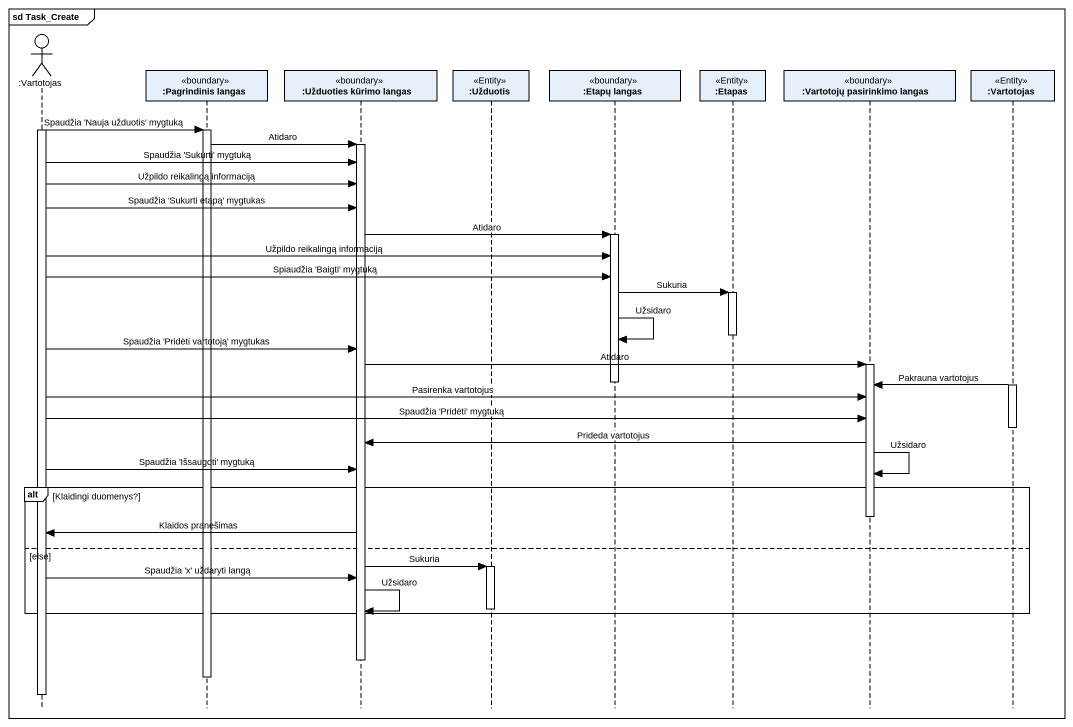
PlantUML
@startuml
mainframe sd Task_Create
hide footbox
actor ":Vartotojas" as Vartotojas
participant ":Pagrindinis langas" as Pagrindinis_langas <<boundary>>
participant ":Užduoties kūrimo langas" as Užduoties_kūrimo_langas <<boundary>>
participant ":Užduotis" as Užduotis <<Entity>>
participant ":Etapų langas" as Etapų_langas <<boundary>>
participant ":Etapas" as Etapas <<Entity>>
participant ":Vartotojų pasirinkimo langas" as Vartotojų_pasirinkimo_langas <<boundary>>
participant ":Vartotojas" as Vartotojas_2 <<Entity>>

activate Vartotojas
Vartotojas -> Pagrindinis_langas : Spaudžia 'Nauja užduotis' mygtuką
activate Pagrindinis_langas
Pagrindinis_langas -> Užduoties_kūrimo_langas : Atidaro
activate Užduoties_kūrimo_langas
Vartotojas -> Užduoties_kūrimo_langas : Spaudžia 'Sukurti' mygtuką
Vartotojas -> Užduoties_kūrimo_langas : Užpildo reikalingą informaciją
Vartotojas -> Užduoties_kūrimo_langas : Spaudžia 'Sukurti etapą' mygtukas
Užduoties_kūrimo_langas -> Etapų_langas : Atidaro
activate Etapų_langas
Vartotojas -> Etapų_langas : Užpildo reikalingą informaciją
Vartotojas -> Etapų_langas : Spiaudžia 'Baigti' mygtuką
Etapų_langas -> Etapas : Sukuria
activate Etapas
deactivate Etapas
Etapų_langas -> Etapų_langas : Užsidaro
Vartotojas -> Užduoties_kūrimo_langas : Spaudžia 'Pridėti vartotoją' mygtukas
Užduoties_kūrimo_langas -> Vartotojų_pasirinkimo_langas : Atidaro
activate Vartotojų_pasirinkimo_langas
deactivate Etapų_langas
activate Vartotojas_2
Vartotojas_2 -> Vartotojų_pasirinkimo_langas : Pakrauna vartotojus
Vartotojas -> Vartotojų_pasirinkimo_langas : Pasirenka vartotojus
Vartotojas -> Vartotojų_pasirinkimo_langas : Spaudžia 'Pridėti' mygtuką
deactivate Vartotojas_2
Vartotojų_pasirinkimo_langas -> Užduoties_kūrimo_langas : Prideda vartotojus
Vartotojas -> Užduoties_kūrimo_langas : Spaudžia 'Išsaugoti' mygtuką
Vartotojų_pasirinkimo_langas -> Vartotojų_pasirinkimo_langas : Užsidaro
alt Klaidingi duomenys?
  deactivate Vartotojų_pasirinkimo_langas
  Užduoties_kūrimo_langas -> Vartotojas : Klaidos pranešimas
else else
  Užduoties_kūrimo_langas -> Užduotis : Sukuria
  activate Užduotis
  Vartotojas -> Užduoties_kūrimo_langas : Spaudžia 'x' uždaryti langą
  deactivate Užduotis
  Užduoties_kūrimo_langas -> Užduoties_kūrimo_langas : Užsidaro
end
deactivate Užduoties_kūrimo_langas
deactivate Pagrindinis_langas
deactivate Vartotojas
@enduml
